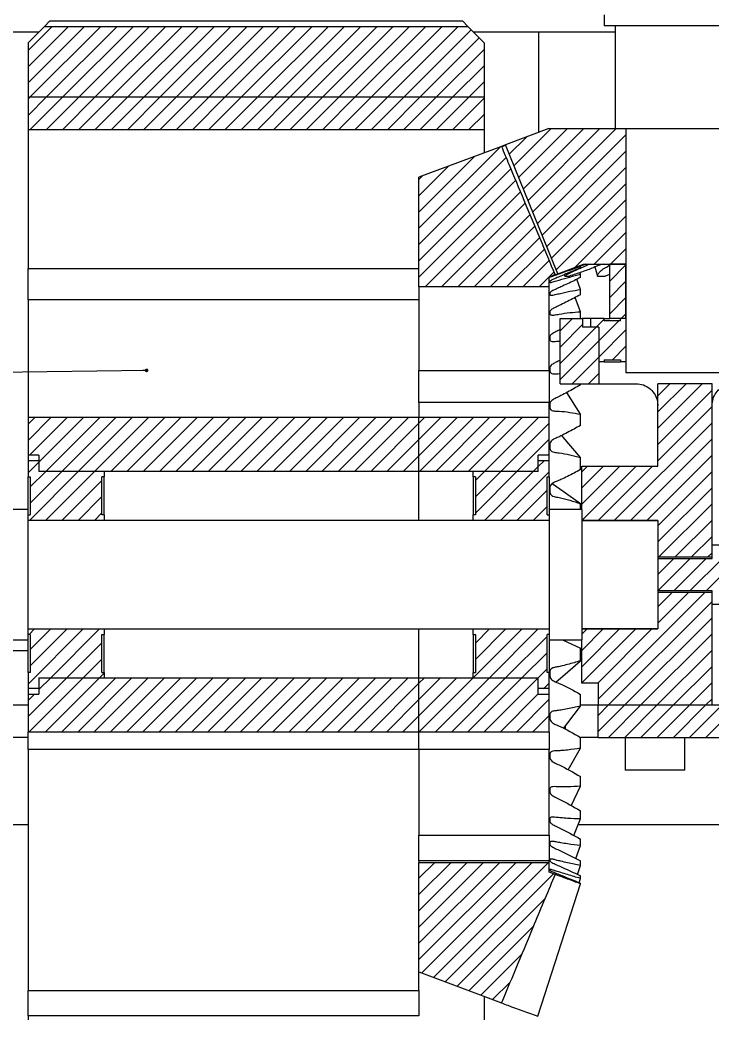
# Model space of a CAD drawing. Header units: millimetres. Extents: x -10 to 1189, y -23 to 841.
# Drawn here: x 559.8 to 751.1, y 155.6 to 431.4 of the extents above; entities that cross this region are included whole.
import ezdxf

# ---------------------------------------------------------------- set-up
doc = ezdxf.new("R2010")
doc.units = ezdxf.units.MM
doc.layers.add('10', color=7, linetype='Continuous')
doc.dimstyles.new('SLDDIMSTYLE0', dxfattribs={"dimtxt": 0.18, "dimasz": 1.016, "dimexe": 0, "dimexo": 0.0625, "dimgap": 0, "dimtad": 0, "dimtih": 1, "dimtoh": 1, "dimdec": 0, "dimrnd": 1e-09, "dimzin": 0, "dimdsep": 46, "dimtxsty": 'Standard', "dimblk1": 'DOT', "dimblk2": 'DOT', "dimsah": 1, "dimcen": 0.09, "dimadec": 0, "dimazin": 0, "dimtfac": 1.016, "dimtdec": 0, "dimtofl": 0, "dimtmove": 0, "dimatfit": 3, "dimldrblk": 'DOT', "dimfxl": 0, "dimfrac": 2, "dimtolj": 1, "dimtzin": 0, "dimarcsym": 0})

# ---------------------------------------------------------------- blocks, each defined once
blk = doc.blocks.new('SW_HATCH_0')
at = {"color": 0, "linetype": 'Continuous', "lineweight": 18}
for p, q in [((0, 103.27), (6.64, 109.91)), ((0, 98.78), (11.13, 109.91)), ((0, 94.29), (15.62, 109.91)), ((0.61, 90.41), (20.11, 109.91)), ((5.1, 90.41), (24.6, 109.91)), ((9.59, 90.41), (29.09, 109.91)), ((14.08, 90.41), (33.58, 109.91)), ((18.57, 90.41), (38.07, 109.91)), ((23.06, 90.41), (42.56, 109.91)), ((27.55, 90.41), (47.05, 109.91)), ((32.04, 90.41), (51.54, 109.91)), ((36.53, 90.41), (56.03, 109.91)), ((41.02, 90.41), (60.52, 109.91)), ((45.51, 90.41), (65.01, 109.91)), ((50, 90.41), (69.5, 109.91)), ((54.49, 90.41), (73.99, 109.91)), ((58.98, 90.41), (78.48, 109.91)), ((63.47, 90.41), (82.97, 109.91)), ((67.96, 90.41), (87.46, 109.91)), ((72.45, 90.41), (91.95, 109.91)), ((76.94, 90.41), (96.44, 109.91)), ((81.43, 90.41), (100.93, 109.91)), ((85.92, 90.41), (105.42, 109.91)), ((90.41, 90.41), (109.91, 109.91)), ((94.9, 90.41), (114.4, 109.91)), ((99.39, 90.41), (118.89, 109.91)), ((103.89, 90.41), (122.44, 108.97)), ((108.38, 90.41), (124.69, 106.73)), ((112.87, 90.41), (126, 103.55)), ((117.36, 90.41), (126, 99.06)), ((121.85, 90.41), (126, 94.57)), ((0, 89.8), (0.61, 90.41)), ((0, 85.31), (5.1, 90.41)), ((0.59, 81.41), (9.59, 90.41)), ((5.08, 81.41), (14.08, 90.41)), ((9.57, 81.41), (18.57, 90.41)), ((14.06, 81.41), (23.06, 90.41)), ((18.55, 81.41), (27.55, 90.41)), ((23.04, 81.41), (32.04, 90.41)), ((27.53, 81.41), (36.53, 90.41)), ((32.02, 81.41), (41.02, 90.41)), ((36.51, 81.41), (45.51, 90.41)), ((41, 81.41), (50, 90.41)), ((45.49, 81.41), (54.49, 90.41)), ((49.98, 81.41), (58.98, 90.41)), ((54.47, 81.41), (63.47, 90.41)), ((58.96, 81.41), (67.96, 90.41)), ((63.45, 81.41), (72.45, 90.41)), ((67.94, 81.41), (76.94, 90.41)), ((72.43, 81.41), (81.43, 90.41)), ((76.92, 81.41), (85.92, 90.41)), ((81.41, 81.41), (90.41, 90.41)), ((85.9, 81.41), (94.9, 90.41)), ((90.39, 81.41), (99.39, 90.41)), ((94.89, 81.41), (103.89, 90.41)), ((99.38, 81.41), (108.38, 90.41)), ((103.87, 81.41), (112.87, 90.41)), ((108.36, 81.41), (117.36, 90.41)), ((112.85, 81.41), (121.85, 90.41)), ((117.34, 81.41), (126, 90.08)), ((121.83, 81.41), (126, 85.59)), ((134.27, 71.41), (144.55, 81.68)), ((135.57, 68.22), (149.04, 81.68)), ((136.87, 65.03), (153.53, 81.68)), ((138.17, 61.84), (158.02, 81.68)), ((139.47, 58.64), (162.51, 81.68)), ((132.98, 74.6), (137.73, 79.35)), ((140.76, 55.45), (165.22, 79.91)), ((108, 54.12), (130.54, 76.66)), ((142.06, 52.26), (165.22, 75.42)), ((108, 58.61), (123.36, 73.97)), ((108, 49.63), (132.08, 73.7)), ((108, 63.1), (116.17, 71.27)), ((108, 45.14), (133.4, 70.53)), ((143.36, 49.07), (165.22, 70.93)), ((108, 67.59), (108.99, 68.58)), ((108, 40.65), (134.72, 67.37)), ((144.66, 45.87), (165.22, 66.44)), ((109.76, 37.91), (136.05, 64.2)), ((114.25, 37.91), (137.37, 61.04)), ((145.96, 42.68), (165.22, 61.95)), ((118.74, 37.91), (138.69, 57.87)), ((151.05, 43.29), (165.22, 57.46)), ((123.23, 37.91), (140.01, 54.7)), ((156.44, 44.18), (165.22, 52.97)), ((127.72, 37.91), (141.34, 51.53)), ((132.21, 37.91), (142.66, 48.37)), ((160.93, 44.18), (165.22, 48.48)), ((136.7, 37.91), (143.99, 45.2)), ((160.72, 43.98), (160.93, 44.18)), ((141.19, 37.91), (145.31, 42.04)), ((160.72, 39.49), (165.22, 43.99)), ((160.72, 35), (165.22, 39.5)), ((160.72, 30.51), (165.22, 35.01)), ((163.89, 29.18), (165.22, 30.52)), ((147, 25.77), (150.42, 29.18)), ((157, 26.78), (159.22, 29.01)), ((157.72, 23.02), (163.29, 28.58)), ((163.72, 29.02), (163.89, 29.18)), ((147, 21.28), (153.22, 27.5)), ((147, 16.79), (157, 26.78)), ((157.72, 18.53), (165.22, 26.03)), ((147, 12.3), (157.72, 23.02)), ((161.47, 17.78), (165.22, 21.54)), ((150.38, 11.18), (157.72, 18.53)), ((154.87, 11.18), (157.72, 14.04)), ((174, -1.11), (186.3, 11.18)), ((174, 3.38), (181.81, 11.18)), ((174, 7.87), (177.32, 11.18)), ((174, -5.61), (189, 9.39)), ((174, -10.1), (189, 4.9)), ((0, 0), (1.91, 1.91)), ((0, -4.49), (6.4, 1.91)), ((0.39, -8.59), (10.89, 1.91)), ((3, -10.47), (15.39, 1.91)), ((4.88, -13.09), (19.88, 1.91)), ((9.37, -13.09), (24.37, 1.91)), ((13.86, -13.09), (28.86, 1.91)), ((18.35, -13.09), (33.35, 1.91)), ((22.84, -13.09), (37.84, 1.91)), ((27.33, -13.09), (42.33, 1.91)), ((31.82, -13.09), (46.82, 1.91)), ((36.31, -13.09), (51.31, 1.91)), ((40.8, -13.09), (55.8, 1.91)), ((45.29, -13.09), (60.29, 1.91)), ((49.78, -13.09), (64.78, 1.91)), ((54.27, -13.09), (69.27, 1.91)), ((58.76, -13.09), (73.76, 1.91)), ((63.25, -13.09), (78.25, 1.91)), ((67.74, -13.09), (82.74, 1.91)), ((72.23, -13.09), (87.23, 1.91)), ((76.72, -13.09), (91.72, 1.91)), ((81.21, -13.09), (96.21, 1.91)), ((85.7, -13.09), (100.7, 1.91)), ((90.19, -13.09), (105.19, 1.91)), ((94.68, -13.09), (108, 0.24)), ((108, 0.24), (109.68, 1.91)), ((108, -4.25), (114.17, 1.91)), ((108, -8.74), (118.66, 1.91)), ((108.15, -13.09), (123.15, 1.91)), ((112.64, -13.09), (127.64, 1.91)), ((117.13, -13.09), (132.13, 1.91)), ((121.62, -13.09), (136.62, 1.91)), ((126.11, -13.09), (141.11, 1.91)), ((130.6, -13.09), (144, 0.32)), ((162, -26.59), (189, 0.41)), ((99.17, -13.09), (108, -4.25)), ((135.09, -13.09), (144, -4.17)), ((166.49, -26.59), (189, -4.08)), ((0, -13.47), (3, -10.47)), ((103.66, -13.09), (108, -8.74)), ((141, -11.66), (142.58, -10.09)), ((170.98, -26.59), (189, -8.57)), ((0.36, -26.59), (13.86, -13.09)), ((0.6, -21.85), (9.37, -13.09)), ((0.6, -17.36), (4.88, -13.09)), ((4.85, -26.59), (18.35, -13.09)), ((123.6, -24.57), (135.09, -13.09)), ((123.6, -20.08), (130.6, -13.09)), ((123.6, -15.59), (126.11, -13.09)), ((126.08, -26.59), (139.58, -13.09)), ((130.57, -26.59), (144, -13.15)), ((139.58, -13.09), (141, -11.66)), ((153, -22.11), (163.53, -11.59)), ((153, -17.62), (159.04, -11.59)), ((153, -13.13), (154.55, -11.59)), ((153.02, -26.59), (168.02, -11.59)), ((157.51, -26.59), (172.51, -11.59)), ((174, -28.06), (189, -13.06)), ((9.34, -26.59), (20.4, -15.52)), ((135.06, -26.59), (143.4, -18.24)), ((174, -32.55), (189, -17.55)), ((13.83, -26.59), (20.4, -20.01)), ((174.25, -36.79), (189, -22.04)), ((18.32, -26.59), (20.4, -24.5)), ((139.55, -26.59), (143.4, -22.73)), ((123, -25.17), (123.09, -25.09)), ((178.74, -36.79), (189, -26.53)), ((183.23, -36.79), (189, -31.02)), ((187.72, -36.79), (189, -35.51)), ((174, -46.02), (182.93, -37.09)), ((174, -41.53), (178.44, -37.09)), ((178.42, -46.09), (187.42, -37.09)), ((182.91, -46.09), (192, -37)), ((187.4, -46.09), (192, -41.49)), ((157.5, -75.99), (187.1, -46.39)), ((174, -55), (182.61, -46.39)), ((174, -50.51), (178.12, -46.39)), ((160.39, -77.59), (189, -48.98)), ((164.88, -77.59), (189, -53.47)), ((0, -71.84), (15.26, -56.59)), ((0.29, -58.09), (1.79, -56.59)), ((0.6, -66.75), (10.77, -56.59)), ((0.6, -62.26), (6.28, -56.59)), ((6.25, -70.09), (19.75, -56.59)), ((123, -70.08), (136.49, -56.59)), ((123, -56.61), (123.02, -56.59)), ((123.6, -64.99), (132, -56.59)), ((123.6, -60.5), (127.51, -56.59)), ((127.48, -70.09), (140.98, -56.59)), ((153, -71.51), (167.92, -56.59)), ((153, -67.02), (163.43, -56.59)), ((153, -62.53), (158.94, -56.59)), ((153, -58.04), (154.45, -56.59)), ((157.41, -71.59), (172.41, -56.59)), ((10.74, -70.09), (20.4, -60.42)), ((131.97, -70.09), (143.4, -58.66)), ((143.97, -58.09), (144, -58.06)), ((169.37, -77.59), (189, -57.96)), ((136.46, -70.09), (143.4, -63.15)), ((173.86, -77.59), (189, -62.45)), ((15.23, -70.09), (20.4, -64.91)), ((19.72, -70.09), (21, -68.8)), ((140.95, -70.09), (143.4, -67.64)), ((178.35, -77.59), (189, -66.94)), ((0, -80.82), (10.74, -70.09)), ((0.23, -85.09), (15.23, -70.09)), ((3, -73.33), (6.25, -70.09)), ((4.72, -85.09), (19.72, -70.09)), ((9.21, -85.09), (24.21, -70.09)), ((13.7, -85.09), (28.7, -70.09)), ((18.19, -85.09), (33.19, -70.09)), ((22.68, -85.09), (37.68, -70.09)), ((27.17, -85.09), (42.17, -70.09)), ((31.66, -85.09), (46.66, -70.09)), ((36.15, -85.09), (51.15, -70.09)), ((40.64, -85.09), (55.64, -70.09)), ((45.13, -85.09), (60.13, -70.09)), ((49.62, -85.09), (64.62, -70.09)), ((54.11, -85.09), (69.11, -70.09)), ((58.6, -85.09), (73.6, -70.09)), ((63.09, -85.09), (78.09, -70.09)), ((67.58, -85.09), (82.58, -70.09)), ((72.07, -85.09), (87.07, -70.09)), ((76.56, -85.09), (91.56, -70.09)), ((81.05, -85.09), (96.05, -70.09)), ((85.54, -85.09), (100.54, -70.09)), ((90.03, -85.09), (105.03, -70.09)), ((94.52, -85.09), (108, -71.61)), ((108, -71.61), (109.52, -70.09)), ((108, -76.1), (114.01, -70.09)), ((108, -80.59), (118.5, -70.09)), ((108, -85.08), (122.99, -70.09)), ((112.48, -85.09), (127.48, -70.09)), ((116.97, -85.09), (131.97, -70.09)), ((121.46, -85.09), (136.46, -70.09)), ((125.95, -85.09), (140.95, -70.09)), ((142.44, -73.09), (144, -71.53)), ((182.84, -77.59), (189, -71.43)), ((0, -76.33), (1.75, -74.59)), ((99.01, -85.09), (108, -76.1)), ((130.44, -85.09), (141, -74.53)), ((134.93, -85.09), (144, -76.02)), ((187.33, -77.59), (189, -75.92)), ((157.5, -80.48), (160.39, -77.59)), ((157.5, -84.97), (164.88, -77.59)), ((160.37, -86.59), (169.37, -77.59)), ((164.86, -86.59), (173.86, -77.59)), ((169.35, -86.59), (178.35, -77.59)), ((173.84, -86.59), (182.84, -77.59)), ((178.33, -86.59), (187.33, -77.59)), ((182.82, -86.59), (191.82, -77.59)), ((187.31, -86.59), (196.31, -77.59)), ((103.5, -85.09), (108, -80.59)), ((139.42, -85.09), (144, -80.51)), ((107.99, -85.09), (108, -85.08)), ((143.91, -85.09), (144, -85)), ((108, -125.49), (112.4, -121.09)), ((108, -129.98), (116.89, -121.09)), ((108, -134.47), (121.38, -121.09)), ((108, -138.96), (125.87, -121.09)), ((108, -143.45), (130.36, -121.09)), ((108, -147.94), (134.85, -121.09)), ((108.76, -151.66), (139.34, -121.09)), ((112.03, -152.89), (143.83, -121.09)), ((115.29, -154.11), (145.16, -124.25)), ((118.56, -155.34), (142.87, -131.03)), ((121.83, -156.56), (139.66, -138.73)), ((125.09, -157.79), (136.44, -146.44)), ((128.36, -159.01), (133.22, -154.15))]:
    blk.add_line(p, q, dxfattribs=at)
blk = doc.blocks.new('_Dot')
at = {"color": 0, "linetype": 'ByBlock', "lineweight": -2}
blk.add_line((-0.5, 0), (-1, 0), dxfattribs=at)
at = {"color": 0, "linetype": 'ByBlock', "const_width": 0.5}
blk.add_lwpolyline([(-0.25, 0, 1), (0.25, 0, 1)], format="xyb", close=True, dxfattribs=at)

msp = doc.modelspace()

# ---------------------------------------------------------------- linework, layer by layer
at = {"color": 7, "linetype": 'Continuous', "lineweight": 25}
for p, q in [((566.56, 429.67), (568.06, 431.16)), ((568.06, 431.16), (682.06, 431.16)), ((682.06, 431.16), (683.56, 429.67)), ((721.28, 432.85), (721.28, 429.85)), ((491.89, 428.17), (565.06, 428.17)), ((566.56, 429.67), (562.06, 425.17)), ((566.56, 429.67), (683.56, 429.67)), ((688.06, 425.17), (683.56, 429.67)), ((685.06, 428.17), (724.28, 428.17)), ((703.13, 428.17), (703.13, 400.36)), ((763.28, 429.85), (721.28, 429.85)), ((724.28, 429.85), (724.28, 401.44)), ((562.06, 425.17), (562.06, 410.17)), ((688.06, 425.17), (688.06, 410.17)), ((562.06, 410.17), (688.06, 410.17)), ((562.06, 410.17), (562.06, 401.17)), ((688.06, 410.17), (688.06, 401.17)), ((562.06, 401.17), (688.06, 401.17)), ((562.06, 401.17), (562.06, 362.8)), ((688.06, 401.17), (688.06, 394.71)), ((706, 401.44), (693.99, 396.93)), ((706, 401.44), (724.28, 401.44)), ((724.28, 401.44), (760.28, 401.44)), ((727.28, 401.44), (727.28, 333.94)), ((727.28, 401.44), (727.28, 363.94)), ((692.87, 396.51), (670.06, 387.96)), ((693.99, 396.93), (692.87, 396.51)), ((708.48, 361.3), (693.99, 396.93)), ((670.06, 357.67), (670.06, 387.96)), ((562.06, 362.8), (670.06, 362.8)), ((562.06, 354.11), (562.06, 362.8)), ((706.87, 360.69), (708.48, 361.3)), ((708.48, 361.3), (715.5, 363.94)), ((714.71, 361.18), (714.57, 361.63)), ((714.71, 362.98), (714.71, 363.35)), ((715.5, 363.94), (727.28, 363.94)), ((718.69, 363.2), (719.39, 360.69)), ((722.78, 348.94), (722.78, 363.94)), ((727.28, 363.94), (722.78, 363.94)), ((727.28, 348.94), (727.28, 363.94)), ((706.06, 360.4), (707.7, 361.01)), ((706.06, 357.67), (706.06, 360.4)), ((706.87, 360.69), (707.05, 360.69)), ((710.23, 361.06), (710.37, 360.69)), ((710.37, 360.69), (711.64, 360.69)), ((714.71, 356.98), (713.73, 359.79)), ((714.71, 360.27), (714.71, 361.18)), ((719.39, 360.69), (721.53, 360.69)), ((722.78, 361.14), (721.53, 360.69)), ((706.06, 357.67), (670.06, 357.67)), ((670.06, 357.67), (670.06, 334.6)), ((706.06, 334.6), (706.06, 357.67)), ((714.71, 355.53), (714.71, 356.98)), ((670.06, 354.11), (562.06, 354.11)), ((562.06, 354.11), (562.06, 321.67)), ((714.71, 350.83), (713.22, 354.76)), ((714.71, 348.9), (714.71, 350.83)), ((709.06, 348.94), (715.28, 348.94)), ((709.06, 330.94), (709.06, 348.94)), ((715.28, 348.94), (715.28, 346.54)), ((717.53, 348.94), (715.28, 348.94)), ((717.53, 346.54), (717.53, 348.94)), ((721.28, 348.94), (717.53, 348.94)), ((721.28, 348.34), (721.28, 348.94)), ((721.28, 348.94), (722.78, 348.94)), ((725.78, 348.34), (721.28, 348.34)), ((727.28, 348.94), (722.78, 348.94)), ((725.78, 348.34), (725.78, 348.94)), ((727.28, 348.94), (725.78, 348.94)), ((727.28, 348.94), (727.28, 336.94)), ((719.78, 346.54), (715.28, 346.54)), ((719.78, 346.54), (717.53, 346.54)), ((719.78, 346.54), (719.78, 336.94)), ((719.78, 346.54), (719.78, 330.94)), ((721.28, 336.94), (719.78, 336.94)), ((721.28, 337.54), (721.28, 336.94)), ((721.28, 337.54), (725.78, 337.54)), ((721.28, 336.94), (725.78, 336.94)), ((725.78, 337.54), (725.78, 336.94)), ((727.28, 336.94), (725.78, 336.94)), ((670.06, 334.6), (706.06, 334.6)), ((670.06, 325.78), (670.06, 334.6)), ((706.06, 334.6), (706.06, 325.78)), ((757.28, 333.94), (727.28, 333.94)), ((709.06, 330.94), (719.78, 330.94)), ((714.71, 322.48), (710.96, 328.51)), ((714.71, 330.61), (714.71, 330.94)), ((719.78, 330.94), (730.06, 330.94)), ((736.06, 308.17), (736.06, 330.94)), ((751.06, 330.94), (736.06, 330.94)), ((751.06, 282.97), (751.06, 330.94)), ((706.06, 325.78), (670.06, 325.78)), ((670.06, 325.78), (670.06, 321.67)), ((706.06, 321.67), (706.06, 325.78)), ((562.06, 321.67), (670.06, 321.67)), ((562.06, 321.67), (562.06, 311.17)), ((670.06, 321.67), (706.06, 321.67)), ((670.06, 306.67), (670.06, 321.67)), ((706.06, 311.17), (706.06, 321.67)), ((714.71, 319.4), (714.71, 322.48)), ((565.06, 311.17), (562.06, 311.17)), ((562.06, 311.17), (562.06, 309.67)), ((562.06, 309.67), (562.06, 305.17)), ((562.06, 309.67), (565.06, 309.67)), ((565.06, 311.17), (565.06, 306.67)), ((565.06, 309.67), (565.06, 306.67)), ((706.06, 311.17), (703.06, 311.17)), ((703.06, 306.67), (703.06, 311.17)), ((703.06, 309.67), (706.06, 309.67)), ((703.06, 306.67), (703.06, 309.67)), ((706.06, 309.67), (706.06, 311.17)), ((706.06, 305.17), (706.06, 309.67)), ((714.71, 307.18), (714.71, 310.5)), ((583.06, 306.67), (565.06, 306.67)), ((670.06, 306.67), (565.06, 306.67)), ((583.06, 306.67), (583.06, 305.17)), ((703.06, 306.67), (670.06, 306.67)), ((670.06, 293.17), (670.06, 306.67)), ((703.06, 306.67), (685.06, 306.67)), ((685.06, 305.17), (685.06, 306.67)), ((715.06, 308.17), (736.06, 308.17)), ((715.06, 296.17), (715.06, 308.17)), ((562.06, 305.17), (562.66, 305.17)), ((562.06, 296.17), (562.06, 305.17)), ((562.66, 305.17), (562.66, 294.67)), ((583.06, 305.17), (582.46, 305.17)), ((582.46, 294.67), (582.46, 305.17)), ((583.06, 294.67), (583.06, 305.17)), ((685.66, 305.17), (685.06, 305.17)), ((685.06, 305.17), (685.06, 294.67)), ((685.66, 305.17), (685.66, 294.67)), ((705.46, 305.17), (706.06, 305.17)), ((705.46, 294.67), (705.46, 305.17)), ((706.06, 305.17), (706.06, 296.17)), ((562.06, 296.17), (553.06, 296.17)), ((562.06, 260.17), (562.06, 296.17)), ((715.06, 296.17), (706.06, 296.17)), ((706.06, 296.17), (706.06, 260.17)), ((714.71, 296.17), (714.71, 297.73)), ((715.06, 296.17), (715.06, 260.17)), ((562.06, 294.67), (562.66, 294.67)), ((706.06, 293.17), (562.06, 293.17)), ((583.06, 293.17), (562.06, 293.17)), ((583.06, 294.67), (582.46, 294.67)), ((583.06, 294.67), (583.06, 293.17)), ((685.66, 294.67), (685.06, 294.67)), ((685.06, 293.17), (685.06, 294.67)), ((706.06, 293.17), (685.06, 293.17)), ((705.46, 294.67), (706.06, 294.67)), ((736.06, 293.17), (715.06, 293.17)), ((715.06, 293.17), (736.06, 293.17)), ((736.06, 293.17), (736.06, 263.17)), ((751.06, 282.67), (751.06, 286.42)), ((751.06, 286.42), (760.06, 286.42)), ((751.06, 282.97), (736.06, 282.97)), ((736.06, 282.67), (751.06, 282.67)), ((751.06, 273.67), (736.06, 273.67)), ((736.06, 273.37), (751.06, 273.37)), ((751.06, 269.92), (751.06, 273.67)), ((751.06, 242.17), (751.06, 273.37)), ((760.06, 269.92), (751.06, 269.92)), ((562.06, 263.17), (706.06, 263.17)), ((562.06, 263.17), (583.06, 263.17)), ((583.06, 263.17), (583.06, 261.67)), ((670.06, 249.67), (670.06, 263.17)), ((685.06, 263.17), (706.06, 263.17)), ((685.06, 261.67), (685.06, 263.17)), ((715.06, 263.17), (736.06, 263.17)), ((736.06, 263.17), (715.06, 263.17)), ((553.06, 260.17), (562.06, 260.17)), ((562.66, 261.67), (562.06, 261.67)), ((562.06, 251.17), (562.06, 260.17)), ((562.66, 261.67), (562.66, 251.17)), ((582.46, 261.67), (583.06, 261.67)), ((582.46, 251.17), (582.46, 261.67)), ((583.06, 251.17), (583.06, 261.67)), ((685.06, 261.67), (685.06, 251.17)), ((685.06, 261.67), (685.66, 261.67)), ((685.66, 261.67), (685.66, 251.17)), ((706.06, 261.67), (705.46, 261.67)), ((705.46, 251.17), (705.46, 261.67)), ((706.06, 260.17), (715.06, 260.17)), ((706.06, 260.17), (706.06, 251.17)), ((709.78, 260.17), (714.71, 257.82)), ((715.06, 248.17), (715.06, 260.17)), ((557.56, 257.17), (562.06, 257.17)), ((714.71, 254.38), (714.71, 257.82)), ((714.71, 257.17), (715.06, 257.17)), ((562.66, 251.17), (562.06, 251.17)), ((562.06, 251.17), (562.06, 246.67)), ((582.46, 251.17), (583.06, 251.17)), ((583.06, 251.17), (583.06, 249.67)), ((685.06, 251.17), (685.66, 251.17)), ((685.06, 249.67), (685.06, 251.17)), ((706.06, 251.17), (705.46, 251.17)), ((706.06, 246.67), (706.06, 251.17)), ((565.06, 249.67), (583.06, 249.67)), ((565.06, 249.67), (565.06, 246.67)), ((565.06, 249.67), (670.06, 249.67)), ((565.06, 249.67), (565.06, 245.17)), ((670.06, 249.67), (703.06, 249.67)), ((670.06, 234.67), (670.06, 249.67)), ((685.06, 249.67), (703.06, 249.67)), ((703.06, 246.67), (703.06, 249.67)), ((703.06, 245.17), (703.06, 249.67)), ((565.06, 246.67), (562.06, 246.67)), ((562.06, 246.67), (562.06, 245.17)), ((706.06, 246.67), (703.06, 246.67)), ((706.06, 245.17), (706.06, 246.67)), ((719.56, 248.17), (715.06, 248.17)), ((719.56, 248.17), (719.56, 242.17)), ((562.06, 245.17), (565.06, 245.17)), ((562.06, 245.17), (562.06, 234.67)), ((703.06, 245.17), (706.06, 245.17)), ((706.06, 234.67), (706.06, 245.17)), ((714.71, 241.83), (714.71, 245.08)), ((557.56, 242.17), (562.06, 242.17)), ((714.71, 242.17), (719.56, 242.17)), ((719.56, 242.17), (751.06, 242.17)), ((719.56, 233.17), (719.56, 242.17)), ((719.56, 242.17), (805.06, 242.17)), ((670.06, 234.67), (562.06, 234.67)), ((562.06, 229.86), (562.06, 234.67)), ((706.06, 234.67), (670.06, 234.67)), ((670.06, 229.86), (670.06, 234.67)), ((706.06, 234.67), (706.06, 229.86)), ((710.56, 235.39), (710.56, 236.36)), ((562.06, 233.17), (557.56, 233.17)), ((714.71, 230.18), (714.71, 233.16)), ((719.56, 233.17), (714.78, 233.17)), ((719.56, 233.17), (796.06, 233.17)), ((727.06, 233.17), (727.06, 224.17)), ((743.56, 224.17), (743.56, 233.17)), ((670.06, 229.86), (562.06, 229.86)), ((562.06, 229.86), (562.06, 163.29)), ((706.06, 229.86), (670.06, 229.86)), ((670.06, 229.86), (670.06, 206.15)), ((706.06, 206.15), (706.06, 229.86)), ((711.3, 224.22), (714.71, 230.18)), ((739.46, 224.17), (727.06, 224.17)), ((743.56, 224.17), (739.46, 224.17)), ((714.71, 219.7), (714.71, 222.35)), ((712.17, 214.3), (714.71, 219.7)), ((714.71, 210.67), (714.71, 212.91)), ((712.84, 206.07), (714.71, 210.67)), ((482.97, 209.17), (562.06, 209.17)), ((714.2, 209.17), (767.16, 209.17)), ((670.06, 206.15), (706.06, 206.15)), ((670.06, 199.08), (670.06, 206.15)), ((706.06, 206.15), (706.06, 199.08)), ((714.71, 203.3), (714.71, 205.08)), ((713.39, 199.71), (714.71, 203.3)), ((706.06, 199.08), (670.06, 199.08)), ((670.06, 199.08), (670.06, 198.67)), ((670.06, 198.67), (706.06, 198.67)), ((670.06, 168.37), (670.06, 198.67)), ((706.06, 198.67), (706.06, 199.08)), ((706.06, 195.94), (706.06, 198.67)), ((714.71, 197.77), (714.71, 199.04)), ((707.7, 195.32), (706.06, 195.94)), ((713.88, 195.34), (714.71, 197.77)), ((714.34, 193.08), (714.71, 194.22)), ((714.71, 194.22), (714.71, 194.96)), ((714.71, 192.74), (714.71, 192.92)), ((670.06, 168.37), (692.87, 159.82)), ((670.06, 163.29), (670.06, 168.37)), ((562.06, 163.29), (670.06, 163.29)), ((562.06, 156.25), (562.06, 163.29)), ((670.06, 163.29), (670.06, 156.25)), ((688.06, 161.62), (688.06, 155.17)), ((670.06, 156.25), (562.06, 156.25)), ((562.06, 156.25), (562.06, 155.17))]:
    msp.add_line(p, q, dxfattribs=at)
at = {"color": 7, "linetype": 'Continuous', "lineweight": 25, "flags": 128}
for points in [[(714.71, 310.5), (709.92, 316.12), (709.5, 316.62)], [(714.71, 297.73), (709.92, 301.13), (706.88, 303.29)], [(707.9, 248.5), (711.2, 251.35), (714.71, 254.38)], [(710.04, 235.67), (711.2, 237.2), (714.71, 241.83)], [(702.9, 156.12), (707.69, 170.98), (711.2, 181.86), (714.71, 192.74)]]:
    msp.add_lwpolyline(points, dxfattribs=at)
at = {"color": 7, "linetype": 'Continuous', "lineweight": 25}
for centre, major_axis, ratio, start_param, end_param in [((749.37, 261.99), (-43.14, 98.47), 0.009266, 0.014177, 0.028112), ((749.37, 262.25), (-42.66, 98.39), 0.066198, 0.144539, 0.158475), ((749.37, 262.91), (-41.43, 98.19), 0.122971, 0.276627, 0.290562), ((749.37, 263.94), (-39.42, 97.91), 0.179313, 0.412042, 0.425977), ((749.37, 265.32), (-36.57, 97.6), 0.234692, 0.55259, 0.566525), ((749.37, 267.02), (-32.8, 97.31), 0.288145, 0.70032, 0.714255), ((749.37, 268.99), (-28.01, 97.1), 0.338063, 0.857444, 0.871379), ((749.37, 271.19), (-22.11, 97.02), 0.382003, 1.025963, 1.039898), ((749.37, 273.56), (-15.08, 97.04), 0.41666, 1.206796, 1.220732), ((749.37, 283.56), (17.49, 97.02), 0.406632, 1.981016, 1.994951), ((749.37, 285.88), (24.15, 97.03), 0.368551, 2.157861, 2.171796), ((749.37, 288.01), (29.69, 97.16), 0.322342, 2.322496, 2.336431), ((749.37, 289.9), (34.14, 97.4), 0.27105, 2.476322, 2.490257), ((749.37, 291.5), (37.6, 97.7), 0.216829, 2.621476, 2.635411), ((749.37, 292.77), (40.16, 98.01), 0.161056, 2.760141, 2.774076), ((749.37, 293.68), (41.91, 98.27), 0.104531, 2.894287, 2.908222), ((749.37, 294.21), (42.9, 98.43), 0.047686, 3.025645, 3.03958)]:
    msp.add_ellipse(centre, major_axis=major_axis, ratio=ratio, start_param=start_param, end_param=end_param, dxfattribs=at)
for points, knots in [([(692.87, 396.51), (693.55, 394.86), (695.62, 389.89), (699.16, 381.45), (703.41, 371.26), (706.28, 364.39), (707.7, 361.01)], [0, 0, 0, 0, 0.1392192, 0.419536, 0.7141836, 1, 1, 1, 1]), ([(693.94, 396.74), (693.73, 396.66), (693.38, 396.54), (693.05, 396.42), (692.92, 396.38)], [0, 0, 0, 0, 0.630742, 1, 1, 1, 1]), ([(706.22, 360.41), (706.28, 360.42), (706.39, 360.45), (706.8, 360.59), (707.64, 360.88), (710.39, 361.87), (712.78, 362.69), (714.71, 363.35)], [0, 0, 0, 0, 0.057476, 0.115384, 0.18646, 0.340964, 1, 1, 1, 1]), ([(714.71, 362.98), (713.52, 362.47), (711.73, 361.7), (709.48, 360.74), (708.11, 360.16), (707.16, 359.77), (706.59, 359.49), (706.33, 359.32), (706.25, 359.24), (706.22, 359.21)], [0, 0, 0, 0, 0.402876, 0.604263, 0.750632, 0.853646, 0.909779, 0.966213, 1, 1, 1, 1]), ([(716.22, 363.94), (716.05, 363.89), (715.76, 363.81), (715.19, 363.62), (714.4, 363.34), (713.33, 362.92), (711.8, 362.36), (709.62, 361.59), (708.07, 361.05), (707.05, 360.69)], [0, 0, 0, 0, 0.072439, 0.129994, 0.187563, 0.312986, 0.476224, 0.655348, 1, 1, 1, 1]), ([(710.37, 360.69), (710.77, 360.94), (711.38, 361.31), (712.38, 361.83), (713.19, 362.23), (714.13, 362.66), (715.17, 363.09), (716.06, 363.44), (716.57, 363.68), (716.82, 363.84), (716.88, 363.9), (716.9, 363.94)], [0, 0, 0, 0, 0.239796, 0.35954, 0.479326, 0.599224, 0.734975, 0.829582, 0.888151, 0.946729, 1, 1, 1, 1]), ([(720.97, 363.94), (720.74, 363.89), (720.34, 363.81), (719.71, 363.62), (718.96, 363.34), (718.12, 362.92), (716.7, 362.36), (714.5, 361.59), (712.78, 361.05), (711.64, 360.69)], [0, 0, 0, 0, 0.072439, 0.129994, 0.187563, 0.312986, 0.476224, 0.655348, 1, 1, 1, 1]), ([(719.39, 360.69), (719.49, 360.94), (719.63, 361.31), (720.04, 361.83), (720.45, 362.23), (720.98, 362.66), (721.76, 363.09), (722.45, 363.44), (722.71, 363.68), (722.72, 363.84), (722.63, 363.9), (722.58, 363.94)], [0, 0, 0, 0, 0.239796, 0.35954, 0.479326, 0.599224, 0.734975, 0.829582, 0.888151, 0.946729, 1, 1, 1, 1]), ([(706.22, 358.96), (706.28, 358.95), (706.39, 358.91), (706.8, 358.97), (707.64, 359.19), (710.39, 360.06), (712.78, 360.68), (714.71, 361.18)], [0, 0, 0, 0, 0.057476, 0.115384, 0.18646, 0.340964, 1, 1, 1, 1]), ([(707.7, 361.01), (707.47, 360.93), (707.08, 360.78), (706.59, 360.59), (706.33, 360.49), (706.25, 360.46), (706.22, 360.44)], [0, 0, 0, 0, 0.334738, 0.589895, 0.846419, 1, 1, 1, 1]), ([(714.71, 360.27), (713.52, 359.69), (711.73, 358.83), (709.48, 357.77), (708.11, 357.14), (707.16, 356.72), (706.59, 356.38), (706.33, 356.15), (706.25, 356.02), (706.22, 355.98)], [0, 0, 0, 0, 0.4028756, 0.6042631, 0.7506325, 0.8536463, 0.9097793, 0.9662132, 1, 1, 1, 1]), ([(706.22, 355.53), (706.28, 355.48), (706.39, 355.39), (706.8, 355.37), (707.64, 355.51), (710.39, 356.23), (712.78, 356.65), (714.71, 356.98)], [0, 0, 0, 0, 0.057476, 0.115384, 0.18646, 0.340964, 1, 1, 1, 1]), ([(714.71, 355.53), (713.52, 354.91), (711.73, 353.98), (709.48, 352.83), (708.11, 352.17), (707.16, 351.73), (706.59, 351.34), (706.33, 351.06), (706.25, 350.89), (706.22, 350.83)], [0, 0, 0, 0, 0.402876, 0.604263, 0.750632, 0.853646, 0.909779, 0.966213, 1, 1, 1, 1]), ([(706.22, 350.18), (706.28, 350.11), (706.39, 349.96), (706.8, 349.86), (707.64, 349.93), (710.39, 350.48), (712.78, 350.68), (714.71, 350.83)], [0, 0, 0, 0, 0.057476, 0.115384, 0.18646, 0.340964, 1, 1, 1, 1]), ([(709.06, 345.86), (708.7, 345.68), (708.03, 345.34), (707.16, 344.93), (706.59, 344.5), (706.33, 344.17), (706.25, 343.97), (706.22, 343.89)], [0, 0, 0, 0, 0.323813, 0.603146, 0.755357, 0.908383, 1, 1, 1, 1]), ([(706.22, 343.07), (706.28, 342.97), (706.39, 342.77), (706.8, 342.59), (707.63, 342.57), (708.44, 342.72), (708.98, 342.73), (709.06, 342.73)], [0, 0, 0, 0, 0.155843, 0.312854, 0.505573, 0.9245, 1, 1, 1, 1]), ([(709.06, 337.42), (708.7, 337.24), (708.03, 336.89), (707.16, 336.49), (706.59, 336.03), (706.33, 335.66), (706.25, 335.42), (706.22, 335.34)], [0, 0, 0, 0, 0.323813, 0.603146, 0.755357, 0.908383, 1, 1, 1, 1]), ([(706.22, 334.36), (706.28, 334.23), (706.39, 333.98), (706.8, 333.73), (707.63, 333.63), (708.44, 333.73), (708.98, 333.7), (709.06, 333.69)], [0, 0, 0, 0, 0.155843, 0.312854, 0.505573, 0.9245, 1, 1, 1, 1]), ([(714.71, 330.61), (713.52, 329.93), (711.73, 328.92), (709.48, 327.71), (708.11, 327.04), (707.16, 326.62), (706.59, 326.14), (706.33, 325.73), (706.25, 325.47), (706.22, 325.37)], [0, 0, 0, 0, 0.402876, 0.604263, 0.750632, 0.853646, 0.909779, 0.966213, 1, 1, 1, 1]), ([(730.06, 330.94), (730.75, 330.87), (732.12, 330.74), (734.04, 329.6), (735.39, 327.93), (735.99, 326.29), (736.05, 325.28), (736.06, 324.94)], [0, 0, 0, 0, 0.24072, 0.482634, 0.696421, 0.895575, 1, 1, 1, 1]), ([(751.06, 324.94), (751.12, 325.56), (751.24, 326.82), (752.12, 328.49), (753.41, 329.81), (755.03, 330.68), (756.28, 330.92), (756.96, 330.94), (757.06, 330.94)], [0, 0, 0, 0, 0.1810513, 0.3620072, 0.5456787, 0.7408394, 0.961089, 1, 1, 1, 1]), ([(706.22, 324.26), (706.28, 324.11), (706.39, 323.82), (706.8, 323.51), (707.64, 323.34), (710.39, 323.33), (712.78, 322.86), (714.71, 322.48)], [0, 0, 0, 0, 0.0574765, 0.1153838, 0.1864601, 0.3409644, 1, 1, 1, 1]), ([(714.71, 319.4), (713.52, 318.74), (711.73, 317.75), (709.48, 316.59), (708.11, 315.95), (707.16, 315.55), (706.59, 315.06), (706.33, 314.63), (706.25, 314.35), (706.22, 314.25)], [0, 0, 0, 0, 0.402876, 0.604263, 0.750632, 0.853646, 0.909779, 0.966213, 1, 1, 1, 1]), ([(706.22, 313.03), (706.28, 312.87), (706.39, 312.54), (706.8, 312.16), (707.64, 311.92), (710.39, 311.72), (712.78, 311.05), (714.71, 310.5)], [0, 0, 0, 0, 0.057476, 0.115384, 0.18646, 0.340964, 1, 1, 1, 1]), ([(714.71, 307.18), (713.52, 306.55), (711.73, 305.61), (709.48, 304.51), (708.11, 303.92), (707.16, 303.56), (706.59, 303.08), (706.33, 302.64), (706.25, 302.35), (706.22, 302.24)], [0, 0, 0, 0, 0.402876, 0.604263, 0.750632, 0.853646, 0.909779, 0.966213, 1, 1, 1, 1]), ([(706.22, 300.94), (706.28, 300.76), (706.39, 300.41), (706.8, 299.99), (707.64, 299.67), (710.39, 299.29), (712.78, 298.42), (714.71, 297.73)], [0, 0, 0, 0, 0.057476, 0.115384, 0.18646, 0.340964, 1, 1, 1, 1]), ([(714.71, 254.38), (713.52, 254.02), (711.73, 253.48), (709.48, 252.9), (708.11, 252.62), (707.16, 252.48), (706.59, 252.14), (706.33, 251.76), (706.25, 251.49), (706.22, 251.39)], [0, 0, 0, 0, 0.402876, 0.604263, 0.750632, 0.853646, 0.909779, 0.966213, 1, 1, 1, 1]), ([(706.22, 250.11), (706.28, 249.93), (706.39, 249.56), (706.8, 249.05), (707.64, 248.56), (710.39, 247.55), (712.78, 246.19), (714.71, 245.08)], [0, 0, 0, 0, 0.057476, 0.115384, 0.18646, 0.340964, 1, 1, 1, 1]), ([(714.71, 241.83), (713.52, 241.57), (711.73, 241.17), (709.48, 240.76), (708.11, 240.58), (707.16, 240.51), (706.59, 240.22), (706.33, 239.88), (706.25, 239.64), (706.22, 239.54)], [0, 0, 0, 0, 0.402876, 0.604263, 0.750632, 0.853646, 0.909779, 0.966213, 1, 1, 1, 1]), ([(706.22, 238.35), (706.28, 238.18), (706.39, 237.83), (706.8, 237.33), (707.64, 236.82), (710.39, 235.72), (712.78, 234.31), (714.71, 233.16)], [0, 0, 0, 0, 0.057476, 0.115384, 0.18646, 0.340964, 1, 1, 1, 1]), ([(714.71, 230.18), (713.52, 230.01), (711.73, 229.76), (709.48, 229.54), (708.11, 229.47), (707.16, 229.47), (706.59, 229.24), (706.33, 228.95), (706.25, 228.73), (706.22, 228.65)], [0, 0, 0, 0, 0.402876, 0.604263, 0.750632, 0.853646, 0.909779, 0.966213, 1, 1, 1, 1]), ([(706.22, 227.58), (706.28, 227.42), (706.39, 227.09), (706.8, 226.62), (707.64, 226.1), (710.39, 224.93), (712.78, 223.5), (714.71, 222.35)], [0, 0, 0, 0, 0.057476, 0.115384, 0.18646, 0.340964, 1, 1, 1, 1]), ([(714.71, 219.7), (713.52, 219.64), (711.73, 219.55), (709.48, 219.52), (708.11, 219.56), (707.16, 219.62), (706.59, 219.47), (706.33, 219.23), (706.25, 219.05), (706.22, 218.98)], [0, 0, 0, 0, 0.402876, 0.604263, 0.750632, 0.853646, 0.909779, 0.966213, 1, 1, 1, 1]), ([(706.22, 218.05), (706.28, 217.9), (706.39, 217.62), (706.8, 217.17), (707.64, 216.67), (710.39, 215.45), (712.78, 214.05), (714.71, 212.91)], [0, 0, 0, 0, 0.057476, 0.115384, 0.18646, 0.340964, 1, 1, 1, 1]), ([(714.71, 210.67), (713.52, 210.71), (711.73, 210.78), (709.48, 210.94), (708.11, 211.08), (707.16, 211.22), (706.59, 211.14), (706.33, 210.97), (706.25, 210.82), (706.22, 210.76)], [0, 0, 0, 0, 0.402876, 0.604263, 0.750632, 0.853646, 0.909779, 0.966213, 1, 1, 1, 1]), ([(706.22, 210), (706.28, 209.88), (706.39, 209.63), (706.8, 209.23), (707.64, 208.75), (710.39, 207.51), (712.78, 206.17), (714.71, 205.08)], [0, 0, 0, 0, 0.0574765, 0.1153838, 0.1864601, 0.3409644, 1, 1, 1, 1]), ([(714.71, 203.3), (713.52, 203.45), (711.73, 203.67), (709.48, 204.02), (708.11, 204.26), (707.16, 204.46), (706.59, 204.46), (706.33, 204.35), (706.25, 204.25), (706.22, 204.21)], [0, 0, 0, 0, 0.402876, 0.604263, 0.750632, 0.853646, 0.909779, 0.966213, 1, 1, 1, 1]), ([(706.22, 203.63), (706.28, 203.53), (706.39, 203.33), (706.8, 202.99), (707.64, 202.54), (710.39, 201.32), (712.78, 200.06), (714.71, 199.04)], [0, 0, 0, 0, 0.057476, 0.115384, 0.18646, 0.340964, 1, 1, 1, 1]), ([(714.71, 197.77), (713.52, 198.02), (711.73, 198.4), (709.48, 198.92), (708.11, 199.26), (707.16, 199.52), (706.59, 199.59), (706.33, 199.56), (706.25, 199.5), (706.22, 199.48)], [0, 0, 0, 0, 0.402876, 0.604263, 0.750632, 0.853646, 0.909779, 0.966213, 1, 1, 1, 1]), ([(706.22, 199.09), (706.28, 199.02), (706.39, 198.87), (706.8, 198.6), (707.64, 198.19), (710.39, 197.01), (712.78, 195.88), (714.71, 194.96)], [0, 0, 0, 0, 0.057476, 0.115384, 0.18646, 0.340964, 1, 1, 1, 1]), ([(714.71, 194.22), (713.52, 194.57), (711.73, 195.09), (709.48, 195.77), (708.11, 196.21), (707.16, 196.52), (706.59, 196.66), (706.33, 196.7), (706.25, 196.68), (706.22, 196.68)], [0, 0, 0, 0, 0.402876, 0.604263, 0.750632, 0.853646, 0.909779, 0.966213, 1, 1, 1, 1]), ([(706.22, 196.5), (706.28, 196.46), (706.39, 196.37), (706.8, 196.16), (707.64, 195.81), (710.39, 194.71), (712.78, 193.72), (714.71, 192.92)], [0, 0, 0, 0, 0.057476, 0.115384, 0.18646, 0.340964, 1, 1, 1, 1]), ([(707.7, 195.32), (706.76, 193.08), (704.84, 188.5), (701.41, 180.28), (697.41, 170.69), (694.38, 163.44), (692.87, 159.82)], [0, 0, 0, 0, 0.189349, 0.387529, 0.694235, 1, 1, 1, 1]), ([(714.71, 192.74), (713.52, 193.17), (711.73, 193.82), (709.48, 194.66), (708.33, 195.09), (707.79, 195.29), (707.7, 195.32)], [0, 0, 0, 0, 0.516434, 0.774587, 0.962213, 1, 1, 1, 1]), ([(692.87, 159.82), (693.45, 159.6), (696.88, 158.32), (700.17, 157.12), (702.9, 156.12)], [0, 0, 0, 0, 0.170507, 1, 1, 1, 1])]:
    msp.add_open_spline(points, degree=3, knots=knots, dxfattribs=at)

# ---------------------------------------------------------------- block references
at = {"color": 7, "linetype": 'Continuous', "lineweight": 18}
msp.add_blockref('SW_HATCH_0', (562.06, 319.75), dxfattribs=at)

# ---------------------------------------------------------------- leaders
at = {"layer": '10'}
msp.add_leader([(594.81, 334.62), (320.01, 330.63)], dimstyle='SLDDIMSTYLE0', dxfattribs=at)

doc.saveas('drawing.dxf')
